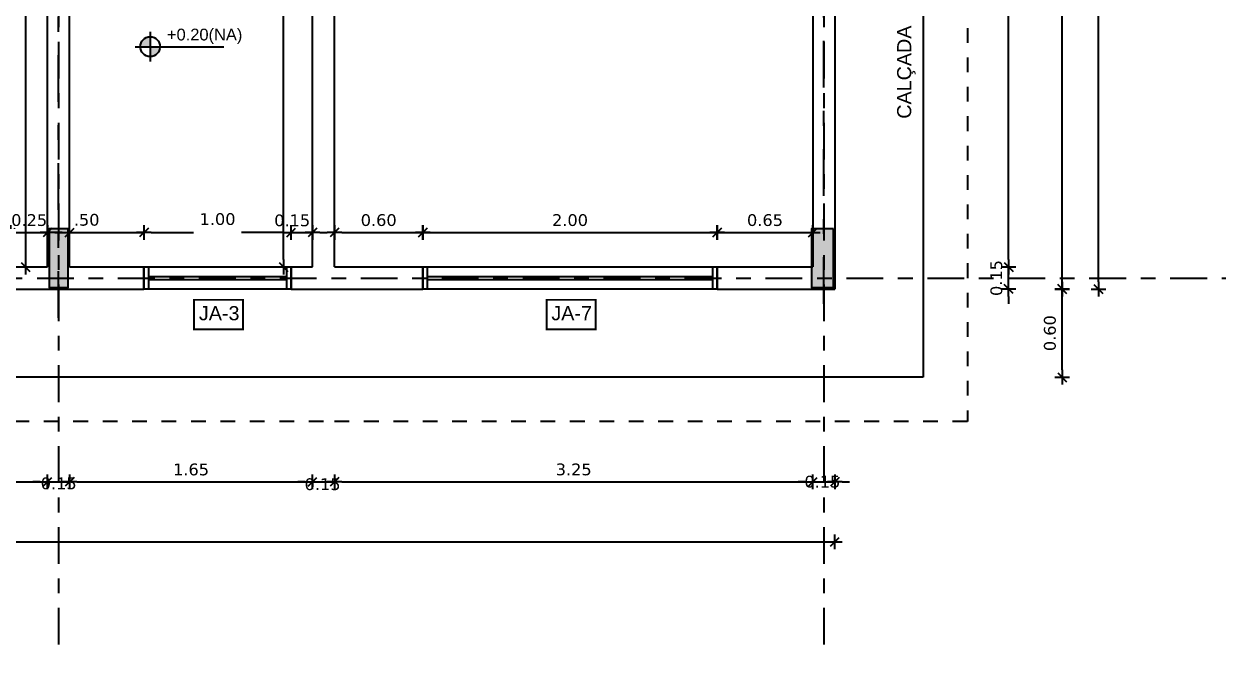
# Model space of a CAD drawing. Extents: x 11 to 195, y 73 to 157.
# Drawn here: x 74.38 to 82.55, y 124.53 to 128.79 of the extents above; entities that cross this region are included whole.
import ezdxf

# ---------------------------------------------------------------- set-up
doc = ezdxf.new("R2010")
doc.units = 0
doc.header["$LTSCALE"] = 0.005
doc.header["$PDMODE"] = 3
for name, pattern in [('C5', [60, 50, -5, 0, -5]), ('DASHDOT', [25.4, 12.7, -6.35, 0, -6.35]), ('HIDDEN', [9.525, 6.35, -3.175])]:
    doc.linetypes.add(name, pattern=pattern)
doc.layers.get('0').update_dxf_attribs({"linetype": 'CONTINUOUS'})
doc.layers.get('DEFPOINTS').update_dxf_attribs({"linetype": 'CONTINUOUS'})
for name, color, linetype in [('A-COTAS', 1, 'CONTINUOUS'), ('A-PARED', 5, 'CONTINUOUS'), ('A-PAREDE', 5, 'CONTINUOUS'), ('A-PILAR', 6, 'CONTINUOUS'), ('A-PILAR_EIXO', 5, 'DASHDOT'), ('A-PISOS', 2, 'CONTINUOUS'), ('AR-PRJ-COB', 2, 'HIDDEN'), ('ARQ-CTA-1_050', 1, 'CONTINUOUS'), ('ARQ-CTA-1_075', 1, 'CONTINUOUS'), ('ARQ-ESQ-VISTA1', 2, 'CONTINUOUS'), ('ARQ-EXO-1_050', 251, 'C5'), ('ARQ-SMB-1_050', 1, 'CONTINUOUS'), ('ARQ-SMB-1_100', 1, 'CONTINUOUS'), ('ARQ-TXT-1_075', 2, 'CONTINUOUS')]:
    doc.layers.add(name, color=color, linetype=linetype)
doc.styles.add('ESC-50-A20', font='arial.ttf', dxfattribs={"height": 0.1})
doc.styles.add('FNDE Texto Cota 0050', font='verdana.ttf', dxfattribs={"height": 0.08})
doc.dimstyles.new('FNDE 1-0050', dxfattribs={"dimscale": 5, "dimtxt": 0.08, "dimasz": 0.01, "dimexe": 0.15, "dimexo": 0.15, "dimgap": 0.01, "dimtad": 1, "dimzin": 1, "dimdsep": 46, "dimtxsty": 'FNDE Texto Cota 0050', "dimblk": 'tic', "dimcen": 0.015, "dimdle": 0.15, "dimse1": 1, "dimse2": 1, "dimclrd": 251, "dimclre": 251, "dimclrt": 256, "dimaunit": 1, "dimadec": 3, "dimazin": 0, "dimtfac": 1, "dimtix": 1, "dimtmove": 2, "dimatfit": 3, "dimfxl": 0.15, "dimtvp": 1, "dimtolj": 1, "dimtzin": 0, "dimarcsym": 0})

# ---------------------------------------------------------------- blocks, each defined once
blk = doc.blocks.new('tic')
at = {"color": 251}
for p, q in [((-1, 0), (1, 0)), ((0, -1), (0, 1))]:
    blk.add_line(p, q, dxfattribs=at)
blk.add_line((-0.6, -0.6), (0.6, 0.6))
blk = doc.blocks.new('*D219')
at = {"layer": 'ARQ-CTA-1_050', "color": 251, "lineweight": -2, "transparency": 16777216}
blk.add_line((69.543, 125.6756), (74.493, 125.6756), dxfattribs=at)
at = {"layer": 'DEFPOINTS', "color": 0, "transparency": 16777216}
for p in [(74.543, 126.9864, -1.8897), (69.493, 126.7921, -1.8897), (74.543, 125.6756)]:
    blk.add_point(p, dxfattribs=at)
at = {"layer": 'ARQ-CTA-1_050', "color": 251, "lineweight": -2, "transparency": 16777216, "xscale": 0.05, "yscale": 0.05, "zscale": 0.05, "rotation": 180}
blk.add_blockref('tic', (69.493, 125.6756), dxfattribs=at)
at = {"layer": 'ARQ-CTA-1_050', "color": 251, "lineweight": -2, "transparency": 16777216, "xscale": 0.05, "yscale": 0.05, "zscale": 0.05}
blk.add_blockref('tic', (74.543, 125.6756), dxfattribs=at)
at = {"layer": 'ARQ-CTA-1_050', "transparency": 16777216, "insert": (72.018, 125.7588), "char_height": 0.08, "attachment_point": 5, "style": 'FNDE Texto Cota 0050'}
blk.add_mtext('\\A1;5.05', dxfattribs=at)
blk = doc.blocks.new('*D220')
at = {"layer": 'ARQ-CTA-1_050', "color": 251, "lineweight": -2, "transparency": 16777216}
for p, q in [((74.493, 125.6756), (74.443, 125.6756)), ((74.543, 125.6756), (74.693, 125.6756)), ((74.743, 125.6756), (74.793, 125.6756))]:
    blk.add_line(p, q, dxfattribs=at)
at = {"layer": 'DEFPOINTS', "color": 0, "transparency": 16777216}
for p in [(74.543, 126.9864, -1.8897), (74.693, 126.9864, -1.8897), (74.693, 125.6756)]:
    blk.add_point(p, dxfattribs=at)
at = {"layer": 'ARQ-CTA-1_050', "color": 251, "lineweight": -2, "transparency": 16777216, "xscale": 0.05, "yscale": 0.05, "zscale": 0.05}
blk.add_blockref('tic', (74.543, 125.6756), dxfattribs=at)
at = {"layer": 'ARQ-CTA-1_050', "color": 251, "lineweight": -2, "transparency": 16777216, "xscale": 0.05, "yscale": 0.05, "zscale": 0.05, "rotation": 180}
blk.add_blockref('tic', (74.693, 125.6756), dxfattribs=at)
at = {"layer": 'ARQ-CTA-1_050', "transparency": 16777216, "insert": (74.6185, 125.6641), "char_height": 0.08, "attachment_point": 5, "style": 'FNDE Texto Cota 0050'}
blk.add_mtext('\\A1;0.15', dxfattribs=at)
blk = doc.blocks.new('*D221')
at = {"layer": 'ARQ-CTA-1_050', "color": 251, "lineweight": -2, "transparency": 16777216}
blk.add_line((74.743, 125.6756), (76.293, 125.6756), dxfattribs=at)
at = {"layer": 'DEFPOINTS', "color": 0, "transparency": 16777216}
for p in [(76.343, 127.1364, -1.8897), (74.693, 126.7921, -1.8897), (76.343, 125.6756)]:
    blk.add_point(p, dxfattribs=at)
at = {"layer": 'ARQ-CTA-1_050', "color": 251, "lineweight": -2, "transparency": 16777216, "xscale": 0.05, "yscale": 0.05, "zscale": 0.05, "rotation": 180}
blk.add_blockref('tic', (74.693, 125.6756), dxfattribs=at)
at = {"layer": 'ARQ-CTA-1_050', "color": 251, "lineweight": -2, "transparency": 16777216, "xscale": 0.05, "yscale": 0.05, "zscale": 0.05}
blk.add_blockref('tic', (76.343, 125.6756), dxfattribs=at)
at = {"layer": 'ARQ-CTA-1_050', "transparency": 16777216, "insert": (75.518, 125.7587), "char_height": 0.08, "attachment_point": 5, "style": 'FNDE Texto Cota 0050'}
blk.add_mtext('\\A1;1.65', dxfattribs=at)
blk = doc.blocks.new('*D222')
at = {"layer": 'ARQ-CTA-1_050', "color": 251, "lineweight": -2, "transparency": 16777216}
for p, q in [((76.293, 125.6756), (76.243, 125.6756)), ((76.343, 125.6756), (76.493, 125.6756)), ((76.543, 125.6756), (76.593, 125.6756))]:
    blk.add_line(p, q, dxfattribs=at)
at = {"layer": 'DEFPOINTS', "color": 0, "transparency": 16777216}
for p in [(76.493, 127.1364, -1.8897), (76.343, 126.9421, -1.8897), (76.493, 125.6756)]:
    blk.add_point(p, dxfattribs=at)
at = {"layer": 'ARQ-CTA-1_050', "color": 251, "lineweight": -2, "transparency": 16777216, "xscale": 0.05, "yscale": 0.05, "zscale": 0.05}
blk.add_blockref('tic', (76.343, 125.6756), dxfattribs=at)
at = {"layer": 'ARQ-CTA-1_050', "color": 251, "lineweight": -2, "transparency": 16777216, "xscale": 0.05, "yscale": 0.05, "zscale": 0.05, "rotation": 180}
blk.add_blockref('tic', (76.493, 125.6756), dxfattribs=at)
at = {"layer": 'ARQ-CTA-1_050', "transparency": 16777216, "insert": (76.4117, 125.6584), "char_height": 0.08, "attachment_point": 5, "style": 'FNDE Texto Cota 0050'}
blk.add_mtext('\\A1;0.15', dxfattribs=at)
blk = doc.blocks.new('*D223')
at = {"layer": 'ARQ-CTA-1_050', "color": 251, "lineweight": -2, "transparency": 16777216}
blk.add_line((76.543, 125.6756), (79.6934, 125.6756), dxfattribs=at)
at = {"layer": 'DEFPOINTS', "color": 0, "transparency": 16777216}
for p in [(76.493, 126.9421, -1.8897), (79.7434, 126.9864, -1.8897), (79.7434, 125.6756)]:
    blk.add_point(p, dxfattribs=at)
at = {"layer": 'ARQ-CTA-1_050', "color": 251, "lineweight": -2, "transparency": 16777216, "xscale": 0.05, "yscale": 0.05, "zscale": 0.05, "rotation": 180}
blk.add_blockref('tic', (76.493, 125.6756), dxfattribs=at)
at = {"layer": 'ARQ-CTA-1_050', "color": 251, "lineweight": -2, "transparency": 16777216, "xscale": 0.05, "yscale": 0.05, "zscale": 0.05}
blk.add_blockref('tic', (79.7434, 125.6756), dxfattribs=at)
at = {"layer": 'ARQ-CTA-1_050', "transparency": 16777216, "insert": (78.1182, 125.7589), "char_height": 0.08, "attachment_point": 5, "style": 'FNDE Texto Cota 0050'}
blk.add_mtext('\\A1;3.25', dxfattribs=at)
blk = doc.blocks.new('*D224')
at = {"layer": 'ARQ-CTA-1_050', "color": 251, "lineweight": -2, "transparency": 16777216}
for p, q in [((79.693, 125.6756), (79.643, 125.6756)), ((79.743, 125.6756), (79.893, 125.6756)), ((79.943, 125.6756), (79.993, 125.6756))]:
    blk.add_line(p, q, dxfattribs=at)
at = {"layer": 'DEFPOINTS', "color": 0, "transparency": 16777216}
for p in [(79.893, 126.9864, -1.8897), (79.743, 126.7921, -1.8897), (79.893, 125.6756)]:
    blk.add_point(p, dxfattribs=at)
at = {"layer": 'ARQ-CTA-1_050', "color": 251, "lineweight": -2, "transparency": 16777216, "xscale": 0.05, "yscale": 0.05, "zscale": 0.05}
blk.add_blockref('tic', (79.743, 125.6756), dxfattribs=at)
at = {"layer": 'ARQ-CTA-1_050', "color": 251, "lineweight": -2, "transparency": 16777216, "xscale": 0.05, "yscale": 0.05, "zscale": 0.05, "rotation": 180}
blk.add_blockref('tic', (79.893, 125.6756), dxfattribs=at)
at = {"layer": 'ARQ-CTA-1_050', "transparency": 16777216, "insert": (79.8079, 125.6758), "char_height": 0.08, "attachment_point": 5, "style": 'FNDE Texto Cota 0050'}
blk.add_mtext('\\A1;0.15', dxfattribs=at)
blk = doc.blocks.new('*D230')
at = {"layer": 'ARQ-CTA-1_050', "color": 251, "lineweight": -2, "transparency": 16777216}
blk.add_line((74.3933, 131.5364), (74.3933, 127.1864), dxfattribs=at)
at = {"layer": 'DEFPOINTS', "color": 0, "transparency": 16777216}
for p in [(74.543, 131.5864, -1.8897), (74.3933, 127.1364), (74.543, 127.1364, -1.8897)]:
    blk.add_point(p, dxfattribs=at)
at = {"layer": 'ARQ-CTA-1_050', "color": 251, "lineweight": -2, "transparency": 16777216, "xscale": 0.05, "yscale": 0.05, "zscale": 0.05}
for p, rotation in [((74.3933, 131.5864), 90), ((74.3933, 127.1364), 270)]:
    blk.add_blockref('tic', p, dxfattribs=dict(at, rotation=rotation))
at = {"layer": 'ARQ-CTA-1_050', "transparency": 16777216, "insert": (74.3116, 129.3614), "char_height": 0.08, "attachment_point": 5, "rotation": 90, "style": 'FNDE Texto Cota 0050'}
blk.add_mtext('\\A1;4.45', dxfattribs=at)
blk = doc.blocks.new('*D231')
at = {"layer": 'ARQ-CTA-1_050', "color": 251, "lineweight": -2, "transparency": 16777216}
blk.add_line((64.193, 125.2669), (79.843, 125.2669), dxfattribs=at)
at = {"layer": 'DEFPOINTS', "color": 0, "transparency": 16777216}
for p in [(64.143, 126.9864, -1.8897), (79.893, 126.7121), (79.893, 125.2669)]:
    blk.add_point(p, dxfattribs=at)
at = {"layer": 'ARQ-CTA-1_050', "color": 251, "lineweight": -2, "transparency": 16777216, "xscale": 0.05, "yscale": 0.05, "zscale": 0.05, "rotation": 180}
blk.add_blockref('tic', (64.143, 125.2669), dxfattribs=at)
at = {"layer": 'ARQ-CTA-1_050', "color": 251, "lineweight": -2, "transparency": 16777216, "xscale": 0.05, "yscale": 0.05, "zscale": 0.05}
blk.add_blockref('tic', (79.893, 125.2669), dxfattribs=at)
at = {"layer": 'ARQ-CTA-1_050', "transparency": 16777216, "insert": (72.018, 125.3488), "char_height": 0.08, "attachment_point": 5, "style": 'FNDE Texto Cota 0050'}
blk.add_mtext('\\A1;15.75', dxfattribs=at)
blk = doc.blocks.new('*D232')
at = {"layer": 'ARQ-CTA-1_050', "color": 251, "lineweight": -2, "transparency": 16777216}
for p, q in [((74.643, 127.3715), (74.593, 127.3715)), ((74.693, 127.3715), (75.198, 127.3715)), ((75.248, 127.3715), (75.298, 127.3715))]:
    blk.add_line(p, q, dxfattribs=at)
at = {"layer": 'DEFPOINTS', "color": 0, "transparency": 16777216}
for p in [(75.198, 127.3715), (74.693, 127.1364, -1.8897), (75.198, 127.1364, -1.1614)]:
    blk.add_point(p, dxfattribs=at)
at = {"layer": 'ARQ-CTA-1_050', "color": 251, "lineweight": -2, "transparency": 16777216, "xscale": 0.05, "yscale": 0.05, "zscale": 0.05}
blk.add_blockref('tic', (74.693, 127.3715), dxfattribs=at)
at = {"layer": 'ARQ-CTA-1_050', "color": 251, "lineweight": -2, "transparency": 16777216, "xscale": 0.05, "yscale": 0.05, "zscale": 0.05, "rotation": 180}
blk.add_blockref('tic', (75.198, 127.3715), dxfattribs=at)
at = {"layer": 'ARQ-CTA-1_050', "transparency": 16777216, "insert": (74.8086, 127.4569), "char_height": 0.08, "attachment_point": 5, "style": 'FNDE Texto Cota 0050'}
blk.add_mtext('\\A1;.50', dxfattribs=at)
blk = doc.blocks.new('*D233')
at = {"layer": 'ARQ-CTA-1_050', "color": 251, "lineweight": -2, "transparency": 16777216}
for p, q in [((75.248, 127.3715), (75.5341, 127.3715)), ((76.148, 127.3715), (75.8618, 127.3715))]:
    blk.add_line(p, q, dxfattribs=at)
at = {"layer": 'DEFPOINTS', "color": 0, "transparency": 16777216}
for p in [(76.198, 127.3715), (75.198, 127.1364, -1.1614), (76.198, 127.1364, -1.1614)]:
    blk.add_point(p, dxfattribs=at)
at = {"layer": 'ARQ-CTA-1_050', "color": 251, "lineweight": -2, "transparency": 16777216, "xscale": 0.05, "yscale": 0.05, "zscale": 0.05, "rotation": 180}
blk.add_blockref('tic', (75.198, 127.3715), dxfattribs=at)
at = {"layer": 'ARQ-CTA-1_050', "color": 251, "lineweight": -2, "transparency": 16777216, "xscale": 0.05, "yscale": 0.05, "zscale": 0.05}
blk.add_blockref('tic', (76.198, 127.3715), dxfattribs=at)
at = {"layer": 'ARQ-CTA-1_050', "transparency": 16777216, "insert": (75.698, 127.4617), "char_height": 0.08, "attachment_point": 5, "style": 'FNDE Texto Cota 0050'}
blk.add_mtext('\\A1;1.00', dxfattribs=at)
blk = doc.blocks.new('*D234')
at = {"layer": 'ARQ-CTA-1_050', "color": 251, "lineweight": -2, "transparency": 16777216}
for p, q in [((76.148, 127.3715), (76.098, 127.3715)), ((76.198, 127.3715), (76.343, 127.3715)), ((76.393, 127.3715), (76.443, 127.3715))]:
    blk.add_line(p, q, dxfattribs=at)
at = {"layer": 'DEFPOINTS', "color": 0, "transparency": 16777216}
for p in [(76.343, 127.3715), (76.198, 127.1364, -1.1614), (76.343, 127.1364, -1.8897)]:
    blk.add_point(p, dxfattribs=at)
at = {"layer": 'ARQ-CTA-1_050', "color": 251, "lineweight": -2, "transparency": 16777216, "xscale": 0.05, "yscale": 0.05, "zscale": 0.05}
blk.add_blockref('tic', (76.198, 127.3715), dxfattribs=at)
at = {"layer": 'ARQ-CTA-1_050', "color": 251, "lineweight": -2, "transparency": 16777216, "xscale": 0.05, "yscale": 0.05, "zscale": 0.05, "rotation": 180}
blk.add_blockref('tic', (76.343, 127.3715), dxfattribs=at)
at = {"layer": 'ARQ-CTA-1_050', "transparency": 16777216, "insert": (76.2054, 127.453), "char_height": 0.08, "attachment_point": 5, "style": 'FNDE Texto Cota 0050'}
blk.add_mtext('\\A1;0.15', dxfattribs=at)
blk = doc.blocks.new('*D238')
at = {"layer": 'ARQ-CTA-1_050', "color": 251, "lineweight": -2, "transparency": 16777216}
for p, q in [((76.1464, 131.5364), (76.1464, 129.8145)), ((76.1464, 127.1864), (76.1464, 129.4766))]:
    blk.add_line(p, q, dxfattribs=at)
at = {"layer": 'DEFPOINTS', "color": 0, "transparency": 16777216}
for p in [(76.193, 131.5864, -1.8897), (76.118, 127.1364, -1.1614), (76.1464, 127.1364)]:
    blk.add_point(p, dxfattribs=at)
at = {"layer": 'ARQ-CTA-1_050', "color": 251, "lineweight": -2, "transparency": 16777216, "xscale": 0.05, "yscale": 0.05, "zscale": 0.05}
for p, rotation in [((76.1464, 131.5864), 90), ((76.1464, 127.1364), 270)]:
    blk.add_blockref('tic', p, dxfattribs=dict(at, rotation=rotation))
at = {"layer": 'ARQ-CTA-1_050', "transparency": 16777216, "insert": (76.1664, 129.6456), "char_height": 0.08, "attachment_point": 5, "rotation": 90, "style": 'FNDE Texto Cota 0050'}
blk.add_mtext('\\A1;4.45', dxfattribs=at)
blk = doc.blocks.new('*D250')
at = {"layer": 'ARQ-CTA-1_050', "color": 251, "lineweight": -2, "transparency": 16777216}
blk.add_line((81.4376, 127.0364), (81.4376, 131.6864), dxfattribs=at)
at = {"layer": 'DEFPOINTS', "color": 0, "transparency": 16777216}
for p in [(80.105, 131.7364, -1.8897), (81.4376, 131.7364), (80.105, 126.9864, -1.8897)]:
    blk.add_point(p, dxfattribs=at)
at = {"layer": 'ARQ-CTA-1_050', "color": 251, "lineweight": -2, "transparency": 16777216, "xscale": 0.05, "yscale": 0.05, "zscale": 0.05}
for p, rotation in [((81.4376, 131.7364), 90), ((81.4376, 126.9864), 270)]:
    blk.add_blockref('tic', p, dxfattribs=dict(at, rotation=rotation))
at = {"layer": 'ARQ-CTA-1_050', "transparency": 16777216, "insert": (81.3559, 129.3614), "char_height": 0.08, "attachment_point": 5, "rotation": 90, "style": 'FNDE Texto Cota 0050'}
blk.add_mtext('\\A1;4.75', dxfattribs=at)
blk = doc.blocks.new('*D252')
at = {"layer": 'ARQ-CTA-1_050', "color": 251, "lineweight": -2, "transparency": 16777216}
blk.add_line((81.6833, 127.0364), (81.6833, 133.2364), dxfattribs=at)
at = {"layer": 'DEFPOINTS', "color": 0, "transparency": 16777216}
for p in [(80.105, 133.2864, -1.8897), (81.6833, 133.2864), (80.105, 126.9864, -1.8897)]:
    blk.add_point(p, dxfattribs=at)
at = {"layer": 'ARQ-CTA-1_050', "color": 251, "lineweight": -2, "transparency": 16777216, "xscale": 0.05, "yscale": 0.05, "zscale": 0.05}
for p, rotation in [((81.6833, 133.2864), 90), ((81.6833, 126.9864), 270)]:
    blk.add_blockref('tic', p, dxfattribs=dict(at, rotation=rotation))
at = {"layer": 'ARQ-CTA-1_050', "transparency": 16777216, "insert": (81.5999, 130.1364), "char_height": 0.08, "attachment_point": 5, "rotation": 90, "style": 'FNDE Texto Cota 0050'}
blk.add_mtext('\\A1;6.30', dxfattribs=at)
blk = doc.blocks.new('*D253')
at = {"layer": 'ARQ-CTA-1_050', "color": 251, "lineweight": -2, "transparency": 16777216}
blk.add_line((81.4376, 126.4364), (81.4376, 126.9364), dxfattribs=at)
at = {"layer": 'DEFPOINTS', "color": 0, "transparency": 16777216}
for p in [(80.105, 126.9864, -1.8897), (81.4376, 126.9864), (80.705, 126.3864, -1.8897)]:
    blk.add_point(p, dxfattribs=at)
at = {"layer": 'ARQ-CTA-1_050', "color": 251, "lineweight": -2, "transparency": 16777216, "xscale": 0.05, "yscale": 0.05, "zscale": 0.05}
for p, rotation in [((81.4376, 126.9864), 90), ((81.4376, 126.3864), 270)]:
    blk.add_blockref('tic', p, dxfattribs=dict(at, rotation=rotation))
at = {"layer": 'ARQ-CTA-1_050', "transparency": 16777216, "insert": (81.3543, 126.6864), "char_height": 0.08, "attachment_point": 5, "rotation": 90, "style": 'FNDE Texto Cota 0050'}
blk.add_mtext('\\A1;0.60', dxfattribs=at)
blk = doc.blocks.new('*D259')
at = {"layer": 'ARQ-CTA-1_050', "color": 251, "lineweight": -2, "transparency": 16777216}
for p, q in [((81.0736, 127.1864), (81.0736, 127.2364)), ((81.0736, 126.9864), (81.0736, 127.1364)), ((81.0736, 126.9364), (81.0736, 126.8864))]:
    blk.add_line(p, q, dxfattribs=at)
at = {"layer": 'DEFPOINTS', "color": 0, "transparency": 16777216}
for p in [(79.743, 127.1364, -1.8897), (81.0736, 127.1364), (79.893, 126.9864, -1.8897)]:
    blk.add_point(p, dxfattribs=at)
at = {"layer": 'ARQ-CTA-1_050', "color": 251, "lineweight": -2, "transparency": 16777216, "xscale": 0.05, "yscale": 0.05, "zscale": 0.05}
for p, rotation in [((81.0736, 127.1364), 270), ((81.0736, 126.9864), 90)]:
    blk.add_blockref('tic', p, dxfattribs=dict(at, rotation=rotation))
at = {"layer": 'ARQ-CTA-1_050', "transparency": 16777216, "insert": (80.9904, 127.0614), "char_height": 0.08, "attachment_point": 5, "rotation": 90, "style": 'FNDE Texto Cota 0050'}
blk.add_mtext('\\A1;0.15', dxfattribs=at)
blk = doc.blocks.new('*D260')
at = {"layer": 'ARQ-CTA-1_050', "color": 251, "lineweight": -2, "transparency": 16777216}
blk.add_line((81.0736, 127.1864), (81.0736, 131.5364), dxfattribs=at)
at = {"layer": 'DEFPOINTS', "color": 0, "transparency": 16777216}
for p in [(79.743, 131.5864, -1.8897), (81.0736, 131.5864), (79.743, 127.1364, -1.8897)]:
    blk.add_point(p, dxfattribs=at)
at = {"layer": 'ARQ-CTA-1_050', "color": 251, "lineweight": -2, "transparency": 16777216, "xscale": 0.05, "yscale": 0.05, "zscale": 0.05}
for p, rotation in [((81.0736, 131.5864), 90), ((81.0736, 127.1364), 270)]:
    blk.add_blockref('tic', p, dxfattribs=dict(at, rotation=rotation))
at = {"layer": 'ARQ-CTA-1_050', "transparency": 16777216, "insert": (80.992, 129.3614), "char_height": 0.08, "attachment_point": 5, "rotation": 90, "style": 'FNDE Texto Cota 0050'}
blk.add_mtext('\\A1;4.45', dxfattribs=at)
blk = doc.blocks.new('FNDE-Nível Planta-1_050')
at = {"linetype": 'Continuous', "ltscale": 0.5}
h = blk.add_hatch(color=251, dxfattribs=at)
h.paths.add_polyline_path([(135.6984, 5.8271), (135.6984, 5.8943, 0.414214), (135.6312, 5.8271)])
h.paths.add_polyline_path([(135.6984, 5.8271), (135.6984, 5.7599, 0.414214), (135.7656, 5.8271)])
at = {"color": 251}
for p, q in [((135.6984, 5.9279), (135.6984, 5.7263)), ((135.5976, 5.8271), (135.7656, 5.8271)), ((135.7656, 5.8271), (136.1984, 5.8271))]:
    blk.add_line(p, q, dxfattribs=at)
blk.add_circle((135.6984, 5.8271), 0.0672, dxfattribs=at)
blk = doc.blocks.new('*D275')
at = {"layer": 'ARQ-CTA-1_050', "color": 251, "lineweight": -2, "transparency": 16777216}
for p, q in [((74.243, 127.3715), (74.193, 127.3715)), ((74.293, 127.3715), (74.543, 127.3715)), ((74.593, 127.3715), (74.643, 127.3715))]:
    blk.add_line(p, q, dxfattribs=at)
at = {"layer": 'DEFPOINTS', "color": 0, "transparency": 16777216}
for p in [(74.543, 127.3715), (74.293, 127.1364, -1.8897), (74.543, 127.1364, -1.8897)]:
    blk.add_point(p, dxfattribs=at)
at = {"layer": 'ARQ-CTA-1_050', "color": 251, "lineweight": -2, "transparency": 16777216, "xscale": 0.05, "yscale": 0.05, "zscale": 0.05}
blk.add_blockref('tic', (74.293, 127.3715), dxfattribs=at)
at = {"layer": 'ARQ-CTA-1_050', "color": 251, "lineweight": -2, "transparency": 16777216, "xscale": 0.05, "yscale": 0.05, "zscale": 0.05, "rotation": 180}
blk.add_blockref('tic', (74.543, 127.3715), dxfattribs=at)
at = {"layer": 'ARQ-CTA-1_050', "transparency": 16777216, "insert": (74.418, 127.4548), "char_height": 0.08, "attachment_point": 5, "style": 'FNDE Texto Cota 0050'}
blk.add_mtext('\\A1;0.25', dxfattribs=at)
blk = doc.blocks.new('*D276')
at = {"layer": 'ARQ-CTA-1_050', "color": 251, "lineweight": -2, "transparency": 16777216}
blk.add_line((76.543, 127.3715), (77.043, 127.3715), dxfattribs=at)
at = {"layer": 'DEFPOINTS', "color": 0, "transparency": 16777216}
for p in [(77.093, 127.3715), (76.493, 127.1364, -1.8897), (77.093, 127.1364, -1.8897)]:
    blk.add_point(p, dxfattribs=at)
at = {"layer": 'ARQ-CTA-1_050', "color": 251, "lineweight": -2, "transparency": 16777216, "xscale": 0.05, "yscale": 0.05, "zscale": 0.05, "rotation": 180}
blk.add_blockref('tic', (76.493, 127.3715), dxfattribs=at)
at = {"layer": 'ARQ-CTA-1_050', "color": 251, "lineweight": -2, "transparency": 16777216, "xscale": 0.05, "yscale": 0.05, "zscale": 0.05}
blk.add_blockref('tic', (77.093, 127.3715), dxfattribs=at)
at = {"layer": 'ARQ-CTA-1_050', "transparency": 16777216, "insert": (76.793, 127.4548), "char_height": 0.08, "attachment_point": 5, "style": 'FNDE Texto Cota 0050'}
blk.add_mtext('\\A1;0.60', dxfattribs=at)
blk = doc.blocks.new('*D277')
at = {"layer": 'ARQ-CTA-1_050', "color": 251, "lineweight": -2, "transparency": 16777216}
blk.add_line((77.143, 127.3715), (79.043, 127.3715), dxfattribs=at)
at = {"layer": 'DEFPOINTS', "color": 0, "transparency": 16777216}
for p in [(79.093, 127.3715), (77.093, 127.1364, -1.8897), (79.093, 127.1364, -1.8897)]:
    blk.add_point(p, dxfattribs=at)
at = {"layer": 'ARQ-CTA-1_050', "color": 251, "lineweight": -2, "transparency": 16777216, "xscale": 0.05, "yscale": 0.05, "zscale": 0.05, "rotation": 180}
blk.add_blockref('tic', (77.093, 127.3715), dxfattribs=at)
at = {"layer": 'ARQ-CTA-1_050', "color": 251, "lineweight": -2, "transparency": 16777216, "xscale": 0.05, "yscale": 0.05, "zscale": 0.05}
blk.add_blockref('tic', (79.093, 127.3715), dxfattribs=at)
at = {"layer": 'ARQ-CTA-1_050', "transparency": 16777216, "insert": (78.093, 127.4548), "char_height": 0.08, "attachment_point": 5, "style": 'FNDE Texto Cota 0050'}
blk.add_mtext('\\A1;2.00', dxfattribs=at)
blk = doc.blocks.new('*D278')
at = {"layer": 'ARQ-CTA-1_050', "color": 251, "lineweight": -2, "transparency": 16777216}
blk.add_line((79.143, 127.3715), (79.693, 127.3715), dxfattribs=at)
at = {"layer": 'DEFPOINTS', "color": 0, "transparency": 16777216}
for p in [(79.743, 127.3715), (79.093, 127.1364, -1.8897), (79.743, 127.1364, -1.8897)]:
    blk.add_point(p, dxfattribs=at)
at = {"layer": 'ARQ-CTA-1_050', "color": 251, "lineweight": -2, "transparency": 16777216, "xscale": 0.05, "yscale": 0.05, "zscale": 0.05, "rotation": 180}
blk.add_blockref('tic', (79.093, 127.3715), dxfattribs=at)
at = {"layer": 'ARQ-CTA-1_050', "color": 251, "lineweight": -2, "transparency": 16777216, "xscale": 0.05, "yscale": 0.05, "zscale": 0.05}
blk.add_blockref('tic', (79.743, 127.3715), dxfattribs=at)
at = {"layer": 'ARQ-CTA-1_050', "transparency": 16777216, "insert": (79.418, 127.4548), "char_height": 0.08, "attachment_point": 5, "style": 'FNDE Texto Cota 0050'}
blk.add_mtext('\\A1;0.65', dxfattribs=at)

msp = doc.modelspace()

# ---------------------------------------------------------------- hatches: boundary and pattern name
at = {"layer": 'A-COTAS'}
h = msp.add_hatch(color=256, dxfattribs=at)
h.set_gradient(color1=(173, 173, 173), color2=(173, 173, 173))
h.paths.add_polyline_path([(79.883, 127.3964), (79.808, 127.3964), (79.733, 127.3964), (79.733, 127.1964), (79.733, 126.9964), (79.808, 126.9964), (79.883, 126.9964), (79.883, 127.1964)])
h.paths.add_polyline_path([(79.883, 131.7264), (79.818, 131.7264), (79.753, 131.7264), (79.753, 131.5264), (79.753, 131.3264), (79.818, 131.3264), (79.883, 131.3264), (79.883, 131.5264)])
h.paths.add_polyline_path([(74.683, 131.7264), (74.618, 131.7264), (74.553, 131.7264), (74.553, 131.5264), (74.553, 131.3264), (74.618, 131.3264), (74.683, 131.3264), (74.683, 131.5264)])
h.paths.add_polyline_path([(74.683, 127.3964), (74.618, 127.3964), (74.553, 127.3964), (74.553, 127.1964), (74.553, 126.9964), (74.618, 126.9964), (74.683, 126.9964), (74.683, 127.1964)])
h.paths.add_polyline_path([(69.353, 131.3264), (69.418, 131.3264), (69.483, 131.3264), (69.483, 131.5264), (69.483, 131.7264), (69.418, 131.7264), (69.353, 131.7264), (69.353, 131.5264)])
h.paths.add_polyline_path([(79.883, 133.2764), (79.783, 133.2764), (79.683, 133.2764), (79.683, 133.1864), (79.683, 133.0764), (79.783, 133.0764), (79.883, 133.0764), (79.883, 133.1864)])
h.paths.add_polyline_path([(74.718, 133.2764), (74.618, 133.2764), (74.518, 133.2764), (74.518, 133.1864), (74.518, 133.0764), (74.618, 133.0764), (74.718, 133.0764), (74.718, 133.1864)])
h.paths.add_polyline_path([(69.518, 133.2764), (69.418, 133.2764), (69.318, 133.2764), (69.318, 133.1864), (69.318, 133.0764), (69.418, 133.0764), (69.518, 133.0764), (69.518, 133.1864)])
h.paths.add_polyline_path([(69.483, 127.3964), (69.418, 127.3964), (69.353, 127.3964), (69.353, 127.1964), (69.353, 126.9964), (69.418, 126.9964), (69.483, 126.9964), (69.483, 127.1964)])
h.paths.add_polyline_path([(64.153, 133.0764), (64.253, 133.0764), (64.353, 133.0764), (64.353, 133.1864), (64.353, 133.2764), (64.253, 133.2764), (64.153, 133.2764), (64.153, 133.1864)])
h.paths.add_polyline_path([(64.153, 131.3264), (64.218, 131.3264), (64.283, 131.3264), (64.283, 131.5264), (64.283, 131.7264), (64.218, 131.7264), (64.153, 131.7264), (64.153, 131.5264)])
h.paths.add_polyline_path([(64.153, 126.9964), (64.218, 126.9964), (64.283, 126.9964), (64.283, 127.1964), (64.283, 127.3964), (64.218, 127.3964), (64.153, 127.3964), (64.153, 127.1964)])

# ---------------------------------------------------------------- linework, layer by layer
at = {"layer": 'A-PARED'}
for p, q in [((79.893, 131.7364, -1.8897), (79.893, 126.9864, -1.8897)), ((74.543, 127.1364, -1.8897), (74.543, 131.5864, -1.8897)), ((74.693, 127.1364, -1.8897), (74.693, 131.5864, -1.8897)), ((76.343, 127.1364, -1.8897), (76.343, 131.5864, -1.8897)), ((76.493, 127.1364, -1.8897), (76.493, 131.5864, -1.8897)), ((79.743, 131.5864, -1.8897), (79.743, 127.1364, -1.8897)), ((74.293, 127.1364, -1.8897), (74.543, 127.1364, -1.8897)), ((74.693, 127.1364, -1.8897), (75.198, 127.1364, -1.1614)), ((76.198, 127.1364, -1.1614), (76.343, 127.1364, -1.8897)), ((76.493, 127.1364, -1.8897), (77.093, 127.1364, -1.8897)), ((79.093, 127.1364, -1.8897), (79.743, 127.1364, -1.8897)), ((74.293, 126.9864, -2.2978), (75.198, 126.9864, -1.1614)), ((76.198, 126.9864, -1.1614), (77.093, 126.9864, -1.8897)), ((79.093, 126.9864, -1.8897), (79.893, 126.9864, -1.8897))]:
    msp.add_line(p, q, dxfattribs=at)
at = {"layer": 'A-PAREDE'}
for p, q in [((75.198, 126.9864, -1.8897), (75.198, 127.1364, -1.8897)), ((75.198, 127.1364, -1.8897), (75.198, 126.9864, -1.8897)), ((76.198, 126.9864, -1.8897), (76.198, 127.1364, -1.8897)), ((76.198, 127.1364, -1.8897), (76.198, 126.9864, -1.8897)), ((77.093, 127.1364, -1.8897), (77.093, 126.9864, -1.8897)), ((77.093, 126.9864, -1.8897), (77.093, 127.1364, -1.8897)), ((77.093, 127.1364, -1.8897), (77.093, 126.9864, -1.8897)), ((79.093, 127.1364, -1.8897), (79.093, 126.9864, -1.8897)), ((79.093, 126.9864, -1.8897), (79.093, 127.1364, -1.8897)), ((79.093, 127.1364, -1.8897), (79.093, 126.9864, -1.8897))]:
    msp.add_line(p, q, dxfattribs=at)
at = {"layer": 'A-PILAR', "elevation": -1.8897}
for points in [[(74.683, 127.3964), (74.618, 127.3964), (74.553, 127.3964), (74.553, 127.1964), (74.553, 126.9964), (74.618, 126.9964), (74.683, 126.9964), (74.683, 127.1964), (74.683, 127.3964)], [(79.883, 127.3964), (79.808, 127.3964), (79.733, 127.3964), (79.733, 127.1964), (79.733, 126.9964), (79.808, 126.9964), (79.883, 126.9964), (79.883, 127.1964), (79.883, 127.3964)]]:
    msp.add_lwpolyline(points, close=True, dxfattribs=at)
at = {"layer": 'A-PILAR_EIXO', "color": 8, "ltscale": 5}
for p, q in [((74.618, 126.7906, -1.8897), (74.618, 133.333, -1.8897)), ((79.818, 126.8863, -1.8897), (79.818, 133.333, -1.8897))]:
    msp.add_line(p, q, dxfattribs=at)
at = {"layer": 'A-PISOS', "color": 1}
msp.add_line((80.493, 131.6614, -1.8897), (80.493, 126.3864, -1.8897), dxfattribs=at)
at = {"layer": 'AR-PRJ-COB', "ltscale": 0.5, "elevation": -1.8897}
msp.add_lwpolyline([(74.618, 126.0864), (63.243, 126.0864), (63.243, 134.1614), (80.793, 134.1614), (80.793, 126.0864), (76.418, 126.0864)], close=True, dxfattribs=at)
at = {"layer": 'ARQ-CTA-1_075', "ltscale": 10}
for p, q in [((80.493, 131.6614, -1.8897), (80.493, 126.3864, -1.8897)), ((80.493, 126.3864, -1.8897), (63.543, 126.3864, -1.8897))]:
    msp.add_line(p, q, dxfattribs=at)
at = {"layer": 'ARQ-ESQ-VISTA1', "color": 1}
for p, q in [((75.228, 127.1364, -1.8897), (76.168, 127.1364, -1.8897)), ((77.123, 127.1364, -1.8897), (79.063, 127.1364, -1.8897)), ((76.168, 126.9864, -1.8897), (75.228, 126.9864, -1.8897)), ((79.063, 126.9864, -1.8897), (77.123, 126.9864, -1.8897))]:
    msp.add_line(p, q, dxfattribs=at)
at = {"layer": 'ARQ-ESQ-VISTA1', "color": 2}
for p, q in [((75.228, 127.0715, -1.8897), (76.168, 127.0715, -1.8897)), ((75.228, 127.0515, -1.8897), (76.168, 127.0515, -1.8897)), ((77.123, 127.0714, -1.8897), (79.063, 127.0715, -1.8897)), ((77.123, 127.0514, -1.8897), (79.063, 127.0515, -1.8897))]:
    msp.add_line(p, q, dxfattribs=at)
at = {"layer": 'ARQ-ESQ-VISTA1', "color": 2, "elevation": -1.8897}
for points in [[(75.198, 127.1364), (75.228, 127.1364), (75.228, 126.9864), (75.198, 126.9864)], [(76.168, 127.1364), (76.198, 127.1364), (76.198, 126.9864), (76.168, 126.9864)], [(77.093, 127.1364), (77.123, 127.1364), (77.123, 126.9864), (77.093, 126.9864)], [(79.063, 127.1364), (79.093, 127.1364), (79.093, 126.9864), (79.063, 126.9864)]]:
    msp.add_lwpolyline(points, close=True, dxfattribs=at)
at = {"layer": 'ARQ-EXO-1_050'}
for p, q in [((74.618, 138.0177, -1.8897), (74.618, 124.5315, -1.8897)), ((79.818, 138.0177, -1.8897), (79.818, 124.5315, -1.8897)), ((61.8215, 127.0614, -1.8897), (82.5503, 127.0614, -16.5675))]:
    msp.add_line(p, q, dxfattribs=at)
at = {"layer": 'ARQ-SMB-1_100', "color": 252, "ltscale": 10, "const_width": 0.0133, "elevation": -1.8897}
for points in [[(75.872, 126.9131), (75.5386, 126.9131), (75.5386, 126.7131), (75.872, 126.7131)], [(78.267, 126.9131), (77.9336, 126.9131), (77.9336, 126.7131), (78.267, 126.7131)]]:
    msp.add_lwpolyline(points, close=True, dxfattribs=at)

# ---------------------------------------------------------------- block references
at = {"layer": 'ARQ-SMB-1_050'}
msp.add_blockref('FNDE-Nível Planta-1_050', (-60.4583, 122.8079), dxfattribs=at)

# ---------------------------------------------------------------- texts
at = {"layer": 'ARQ-SMB-1_050', "style": 'ESC-50-A20'}
msp.add_attdef('+0.20(NA)', (75.3542, 128.6774), 'NA', height=0.08, dxfattribs=at)
at = {"layer": 'ARQ-TXT-1_075', "style": 'ESC-50-A20'}
msp.add_text('CALÇADA', height=0.096, rotation=90, dxfattribs=at).set_placement((80.4117, 128.1449, -3.7793))
for tag, p in [('JA-3', (75.5714, 126.7742, -1.8897)), ('JA-7', (77.9664, 126.7742, -1.8897))]:
    msp.add_attdef(tag, p, '', height=0.096, dxfattribs=at)

# ---------------------------------------------------------------- dimensions: what is measured, and where the dimension line sits
at = {"layer": 'ARQ-CTA-1_050'}
for base, p1, p2, picture, middle in [((81.6833, 133.2864), (80.105, 126.9864, -1.8897), (80.105, 133.2864, -1.8897), '*D252', (81.5999, 130.1364)), ((81.4376, 131.7364), (80.105, 126.9864, -1.8897), (80.105, 131.7364, -1.8897), '*D250', (81.3559, 129.3614)), ((74.3933, 127.1364), (74.543, 131.5864, -1.8897), (74.543, 127.1364, -1.8897), '*D230', (74.3116, 129.3614)), ((81.0736, 131.5864), (79.743, 127.1364, -1.8897), (79.743, 131.5864, -1.8897), '*D260', (80.992, 129.3614)), ((81.0736, 127.1364), (79.893, 126.9864, -1.8897), (79.743, 127.1364, -1.8897), '*D259', (80.9904, 127.0614)), ((81.4376, 126.9864), (80.705, 126.3864, -1.8897), (80.105, 126.9864, -1.8897), '*D253', (81.3543, 126.6864))]:
    dim = msp.add_linear_dim(base=base, p1=p1, p2=p2, angle=90, dimstyle='FNDE 1-0050', override={"dimtad": 0}, dxfattribs=at)
    dim.commit()
    dim.dimension.update_dxf_attribs({"geometry": picture, "text_midpoint": middle})
dim = msp.add_linear_dim(base=(76.1464, 127.1364), p1=(76.193, 131.5864, -1.8897), p2=(76.118, 127.1364, -1.1614), angle=90, dimstyle='FNDE 1-0050', override={"dimtad": 0}, dxfattribs=at)
dim.commit()
dim.dimension.update_dxf_attribs({"geometry": '*D238', "text_midpoint": (76.1664, 129.6456), "dimtype": 160})
for base, p1, p2, picture, middle in [((74.543, 127.3715), (74.293, 127.1364, -1.8897), (74.543, 127.1364, -1.8897), '*D275', (74.418, 127.4548)), ((77.093, 127.3715), (76.493, 127.1364, -1.8897), (77.093, 127.1364, -1.8897), '*D276', (76.793, 127.4548)), ((79.093, 127.3715), (77.093, 127.1364, -1.8897), (79.093, 127.1364, -1.8897), '*D277', (78.093, 127.4548)), ((79.743, 127.3715), (79.093, 127.1364, -1.8897), (79.743, 127.1364, -1.8897), '*D278', (79.418, 127.4548)), ((76.343, 125.6756), (74.693, 126.7921, -1.8897), (76.343, 127.1364, -1.8897), '*D221', (75.518, 125.7587)), ((79.893, 125.2669), (64.143, 126.9864, -1.8897), (79.893, 126.7121), '*D231', (72.018, 125.3488)), ((74.543, 125.6756), (69.493, 126.7921, -1.8897), (74.543, 126.9864, -1.8897), '*D219', (72.018, 125.7588)), ((79.7434, 125.6756), (76.493, 126.9421, -1.8897), (79.7434, 126.9864, -1.8897), '*D223', (78.1182, 125.7589))]:
    dim = msp.add_linear_dim(base=base, p1=p1, p2=p2, dimstyle='FNDE 1-0050', override={"dimtad": 0}, dxfattribs=at)
    dim.commit()
    dim.dimension.update_dxf_attribs({"geometry": picture, "text_midpoint": middle})
for base, p1, p2, text, picture, middle in [((75.198, 127.3715), (74.693, 127.1364, -1.8897), (75.198, 127.1364, -1.1614), '.50', '*D232', (74.8086, 127.4569)), ((76.198, 127.3715), (75.198, 127.1364, -1.1614), (76.198, 127.1364, -1.1614), '1.00', '*D233', (75.698, 127.4617))]:
    dim = msp.add_linear_dim(base=base, p1=p1, p2=p2, text=text, dimstyle='FNDE 1-0050', override={"dimtad": 0}, dxfattribs=at)
    dim.commit()
    dim.dimension.update_dxf_attribs({"geometry": picture, "text_midpoint": middle, "dimtype": 160})
for base, p1, p2, picture, middle in [((76.342983499, 127.3714929212), (76.197983499, 127.1363992812, -1.1613835938), (76.342983499, 127.1363992812, -1.8896668763), '*D234', (76.2054040825, 127.4529892897)), ((76.493, 125.6756), (76.343, 126.9421, -1.8897), (76.493, 127.1364, -1.8897), '*D222', (76.4117, 125.6584)), ((74.693, 125.6756), (74.543, 126.9864, -1.8897), (74.693, 126.9864, -1.8897), '*D220', (74.6185, 125.6641)), ((79.893, 125.6756), (79.743, 126.7921, -1.8897), (79.893, 126.9864, -1.8897), '*D224', (79.8079, 125.6758))]:
    dim = msp.add_linear_dim(base=base, p1=p1, p2=p2, dimstyle='FNDE 1-0050', override={"dimtad": 0}, dxfattribs=at)
    dim.commit()
    dim.dimension.update_dxf_attribs({"geometry": picture, "text_midpoint": middle, "dimtype": 160})

doc.saveas('drawing.dxf')
